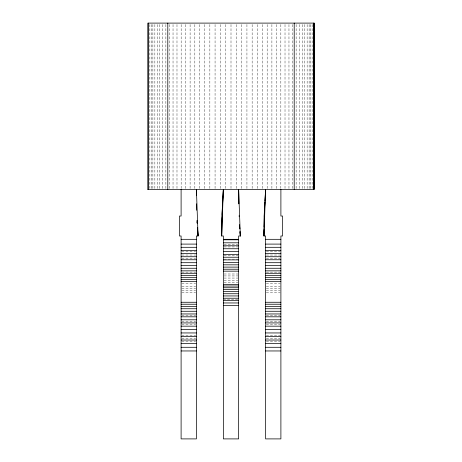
<?xml version="1.0" encoding="UTF-8"?>
<svg xmlns="http://www.w3.org/2000/svg" width="462" height="462" viewBox="0 0 462 462"><rect width="100%" height="100%" fill="white"/><g stroke="black" fill="none" stroke-linecap="round" stroke-linejoin="round"><path stroke-width="0.35" stroke-dasharray="2.31 1.73" d="M224.047 244.589L237.953 244.589M224.047 246.927L237.953 246.927M181.797 251.409L195.709 251.409M266.291 251.409L280.203 251.409M181.797 255.03L195.709 255.03M266.291 255.03L280.203 255.03M224.047 255.538L237.953 255.538M181.797 258.599L195.709 258.599M266.291 258.599L280.203 258.599M224.047 259.136L237.953 259.136M181.797 272.13L195.709 272.13M266.291 272.13L280.203 272.13M224.047 273.995L237.953 273.995M224.047 275.941L237.953 275.941M224.047 278.055L237.953 278.055M224.047 280.324L237.953 280.324M224.047 282.738L237.953 282.738M181.797 283.789L195.709 283.789M266.291 283.789L280.203 283.789M181.797 286.313L195.709 286.313M266.291 286.313L280.203 286.313M181.797 288.663L195.709 288.663M266.291 288.663L280.203 288.663M181.797 290.823L195.709 290.823M266.291 290.823L280.203 290.823M181.797 292.793L195.709 292.793M266.291 292.793L280.203 292.793M223.348 299.37L237.953 299.37M181.797 315.454L195.709 315.454M266.291 315.454L280.203 315.454M181.797 321.766L195.709 321.766M266.291 321.766L280.203 321.766M181.797 324.209L195.709 324.209M266.291 324.209L280.203 324.209M181.797 335.302L195.709 335.302M266.291 335.302L280.203 335.302M181.797 338.328L195.709 338.328M266.291 338.328L280.203 338.328M181.797 341.424L195.709 341.424M266.291 341.424L280.203 341.424M312.133 24.538L312.133 188.698M310.793 24.538L310.793 188.698M309.124 24.538L309.124 188.698M307.138 24.538L307.138 188.698M304.828 24.538L304.828 188.698M302.217 24.538L302.217 188.698M299.312 24.538L299.312 188.698M296.13 24.538L296.13 188.698M292.671 24.538L292.671 188.698M288.964 24.538L288.964 188.698M285.014 24.538L285.014 188.698M280.844 24.538L280.844 188.698M276.461 24.538L276.461 188.698M271.899 24.538L271.899 188.698M267.163 24.538L267.163 188.698M262.277 24.538L262.277 188.698M257.265 24.538L257.265 188.698M252.142 24.538L252.142 188.698M246.933 24.538L246.933 188.698M241.661 24.538L241.661 188.698M236.342 24.538L236.342 188.698M231 24.538L231 188.698M225.658 24.538L225.658 188.698M220.339 24.538L220.339 188.698M215.067 24.538L215.067 188.698M209.858 24.538L209.858 188.698M204.735 24.538L204.735 188.698M199.723 24.538L199.723 188.698M194.837 24.538L194.837 188.698M190.101 24.538L190.101 188.698M185.539 24.538L185.539 188.698M181.156 24.538L181.156 188.698M176.986 24.538L176.986 188.698M173.036 24.538L173.036 188.698M169.329 24.538L169.329 188.698M165.87 24.538L165.87 188.698M162.688 24.538L162.688 188.698M159.783 24.538L159.783 189.42M157.172 24.538L157.172 188.698M154.862 24.538L154.862 188.698M152.876 24.538L152.876 188.698M151.207 24.538L151.207 188.698M149.867 24.538L149.867 188.698"/><path stroke-width="0.69" d="M221.991 217.458L221.685 235.99L223.348 189.42L221.904 216.031L221.685 235.99L223.348 235.99L223.348 438.9L238.652 438.9L238.652 235.99L240.315 235.99L238.652 189.42L238.767 203.806L238.652 189.42M264.039 229.574L263.929 235.99L265.592 189.42L264.149 216.031L263.929 235.99L265.592 235.99L265.592 438.9L280.896 438.9L280.896 235.99L282.559 235.99L282.559 216.031L280.896 216.031L280.896 189.42M264.085 226.721L264.478 211.717M222.089 214.593L222.447 207.403M222.522 205.96L223.348 189.42M264.553 210.279L264.945 202.368M265.021 200.93L265.592 189.42M147.875 189.42L314.125 189.42L314.125 23.1L147.875 23.1L147.892 189.42M221.904 216.031L222.517 216.031M238.866 216.031L239.483 216.031M264.149 216.031L264.761 216.031M181.104 239.316L196.408 239.316M223.348 239.316L238.652 239.316M265.592 239.316L280.896 239.316M223.348 239.801L238.652 239.801M223.348 242.804L238.652 242.804M181.104 244.098L196.408 244.098M265.592 244.098L280.896 244.098M223.348 245.79L238.652 245.79M181.104 247.303L196.408 247.303M265.592 247.303L280.896 247.303M223.348 248.747L238.652 248.747M181.104 250.485L196.408 250.485M265.592 250.485L280.896 250.485M223.348 251.646L238.652 251.646M181.104 253.632L196.408 253.632M265.592 253.632L280.896 253.632M223.348 254.481L238.652 254.481M181.104 256.728L196.408 256.728M265.592 256.728L280.896 256.728M223.348 257.23L238.652 257.23M181.104 259.754L196.408 259.754M265.592 259.754L280.896 259.754M223.348 259.887L238.652 259.887M223.348 262.422L238.652 262.422M181.104 262.699L196.408 262.699M265.592 262.699L280.896 262.699M223.348 264.836L238.652 264.836M181.104 265.535L196.408 265.535M265.592 265.535L280.896 265.535M223.348 267.105L238.652 267.105M181.104 268.26L196.408 268.26M265.592 268.26L280.896 268.26M223.348 269.219L238.652 269.219M181.104 270.848L196.408 270.848M265.592 270.848L280.896 270.848M223.348 271.165L238.652 271.165M181.104 273.29L196.408 273.29M265.592 273.29L280.896 273.29M181.104 275.571L196.408 275.571M265.592 275.571L280.896 275.571M181.104 277.679L196.408 277.679M265.592 277.679L280.896 277.679M181.104 279.602L196.408 279.602M265.592 279.602L280.896 279.602M181.104 281.335L196.408 281.335M265.592 281.335L280.896 281.335M223.348 284.448L238.652 284.448M223.348 286.024L238.652 286.024M223.348 287.751L238.652 287.751M223.348 289.622L238.652 289.622M223.348 291.626L238.652 291.626M223.348 293.74L238.652 293.74M223.348 295.946L238.652 295.946M223.348 298.233L238.652 298.233M223.348 300.571L238.652 300.571M181.104 302.264L196.408 302.264M265.592 302.264L280.896 302.264M223.348 302.957L238.652 302.957M181.104 304.233L196.408 304.233M265.592 304.233L280.896 304.233M223.348 305.359L238.652 305.359M181.104 306.393L196.408 306.393M265.592 306.393L280.896 306.393M181.104 308.743L196.408 308.743M265.592 308.743L280.896 308.743M181.104 311.267L196.408 311.267M265.592 311.267L280.896 311.267M181.104 313.958L196.408 313.958M265.592 313.958L280.896 313.958M181.104 316.811L196.408 316.811M265.592 316.811L280.896 316.811M181.104 319.802L196.408 319.802M265.592 319.802L280.896 319.802M181.104 322.926L196.408 322.926M265.592 322.926L280.896 322.926M181.104 326.166L196.408 326.166M265.592 326.166L280.896 326.166M181.104 329.51L196.408 329.51M265.592 329.51L280.896 329.51M181.104 332.946L196.408 332.946M265.592 332.946L280.896 332.946M181.104 336.457L196.408 336.457M265.592 336.457L280.896 336.457M181.104 340.026L196.408 340.026M265.592 340.026L280.896 340.026M181.104 343.647L196.408 343.647M265.592 343.647L280.896 343.647M181.104 347.291L196.408 347.291M265.592 347.291L280.896 347.291M181.104 350.958L196.408 350.958M265.592 350.958L280.896 350.958M239.541 225.3L239.795 228.863L239.553 224.584M197.037 221.731L197.135 223.158M197.499 228.147L198.071 235.99L196.408 235.99L196.408 438.9L181.104 438.9L181.104 235.99L179.441 235.99L179.441 216.031L181.104 216.031L181.104 189.42M197.02 220.31L197.21 223.158M197.499 227.437L198.071 235.99L196.408 189.42L196.454 195.172M196.408 189.42L196.477 195.172M196.587 203.806L196.668 210.279M314.108 23.1L314.108 189.42M313.744 23.1L313.744 189.42M294.202 23.1L294.202 189.42M167.798 23.1L167.798 189.42M148.256 23.1L148.256 189.42M240.315 235.99L240.003 231.71L240.315 235.99"/></g></svg>
